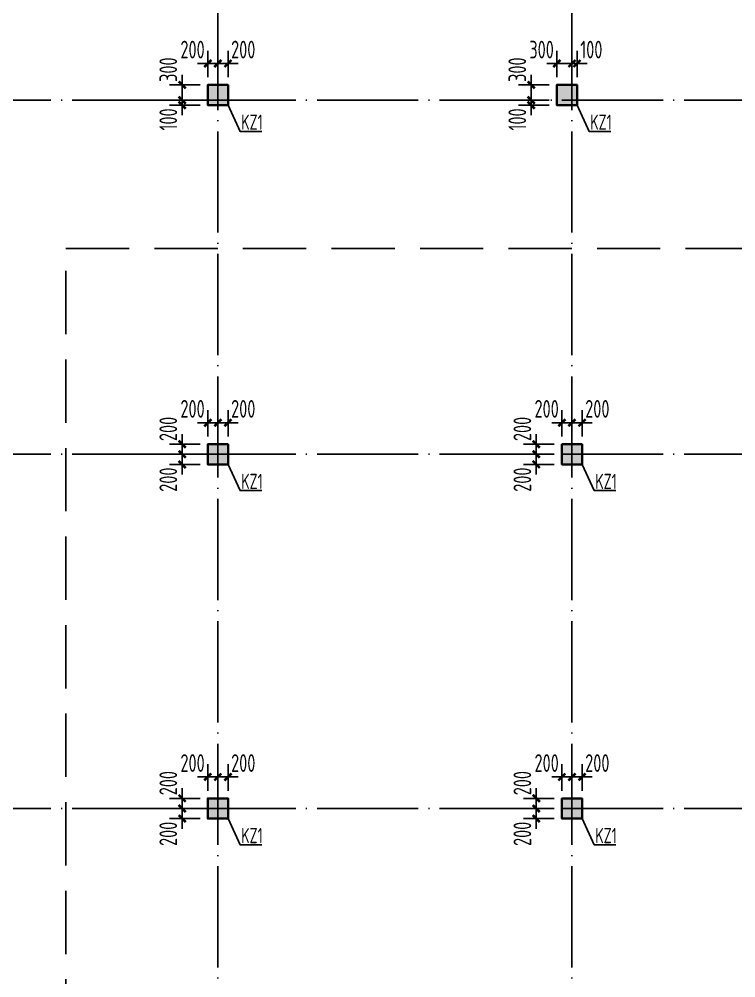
# Model space of a CAD drawing. Extents: x 8243024 to 8945023, y 669070 to 951310.
# Drawn here: x 8461333 to 8475501, y 769180 to 788125 of the extents above; entities that cross this region are included whole.
import ezdxf

# ---------------------------------------------------------------- set-up
doc = ezdxf.new("R2010")
doc.units = 0
doc.header["$LTSCALE"] = 1000
doc.linetypes.add('DASH', pattern=[0.35, 0.25, -0.1])
doc.linetypes.add('DOTE', pattern=[2.42, 2, -0.2, 0.02, -0.2])
doc.layers.get('0').update_dxf_attribs({"linetype": 'CONTINUOUS'})
doc.layers.get('Defpoints').update_dxf_attribs({"linetype": 'CONTINUOUS'})
for name, color, linetype in [('DIM', 3, 'CONTINUOUS'), ('DOTE', 1, 'DOTE'), ('PUB_TEXT', 7, 'CONTINUOUS'), ('柱涂实', 54, 'CONTINUOUS')]:
    doc.layers.add(name, color=color, linetype=linetype)
doc.layers.add('柱', color=2, linetype='CONTINUOUS', lineweight=35)
doc.styles.add('HZTXT', font='tssdeng.shx', dxfattribs={"width": 0.75, "bigfont": 'HZTXT.shx'})
doc.styles.add('TSSD_Dimension', font='Tssdeng.shx', dxfattribs={"width": 0.7, "bigfont": 'tssdchn.shx'})
doc.dimstyles.new('TSSD_100_100$0', dxfattribs={"dimtxt": 350, "dimasz": 100, "dimexe": 250, "dimexo": 150, "dimgap": 100, "dimtad": 1, "dimdec": 0, "dimzin": 0, "dimdsep": 46, "dimtxsty": 'TSSD_Dimension', "dimblk": '_TSDBK', "dimblk1": '_TSDBK', "dimblk2": '_TSDBK', "dimsah": 1, "dimcen": 0, "dimclrt": 7, "dimadec": 0, "dimazin": 0, "dimtfac": 1, "dimtdec": 0, "dimtix": 1, "dimtmove": 2, "dimatfit": 3, "dimldrblk": '_TSDBK', "dimfxl": 0, "dimtolj": 1, "dimtzin": 0, "dimarcsym": 0})

# ---------------------------------------------------------------- blocks, each defined once
blk = doc.blocks.new('_TSDBK')
blk.add_line((-1, 0), (1.5, 0))
at = {"const_width": 0.5}
blk.add_lwpolyline([(-0.7, -0.7), (0.7, 0.7)], dxfattribs=at)
blk = doc.blocks.new('*D2286')
at = {"layer": 'Defpoints', "color": 0}
for p in [(8471962, 786826), (8471456, 786526), (8471962, 786526)]:
    blk.add_point(p, dxfattribs=at)
at = {"layer": 'DIM', "color": 0, "lineweight": -2}
for p, q in [((8471456, 786926), (8471456, 787026)), ((8471812, 786826), (8471206, 786826)), ((8471456, 786826), (8471456, 786526)), ((8471812, 786526), (8471206, 786526)), ((8471456, 786426), (8471456, 786326))]:
    blk.add_line(p, q, dxfattribs=at)
at = {"layer": 'DIM', "color": 0, "lineweight": -2, "xscale": 100, "yscale": 100, "zscale": 100}
for p, rotation in [((8471456, 786826), 270), ((8471456, 786526), 90)]:
    blk.add_blockref('_TSDBK', p, dxfattribs=dict(at, rotation=rotation))
at = {"layer": 'DIM', "color": 7, "insert": (8471181, 787127), "char_height": 350, "attachment_point": 5, "rotation": 90, "style": 'TSSD_Dimension'}
blk.add_mtext('\\A1;300', dxfattribs=at)
blk = doc.blocks.new('*D2287')
at = {"layer": 'Defpoints', "color": 0}
for p in [(8472362, 787249), (8472262, 786826), (8472362, 786826)]:
    blk.add_point(p, dxfattribs=at)
at = {"layer": 'DIM', "color": 0, "lineweight": -2}
for p, q in [((8472262, 786976), (8472262, 787499)), ((8472362, 786976), (8472362, 787499)), ((8472162, 787249), (8472062, 787249)), ((8472262, 787249), (8472362, 787249)), ((8472462, 787249), (8472562, 787249))]:
    blk.add_line(p, q, dxfattribs=at)
at = {"layer": 'DIM', "color": 0, "lineweight": -2, "xscale": 100, "yscale": 100, "zscale": 100}
blk.add_blockref('_TSDBK', (8472262, 787249), dxfattribs=at)
at = {"layer": 'DIM', "color": 0, "lineweight": -2, "xscale": 100, "yscale": 100, "zscale": 100, "rotation": 180}
blk.add_blockref('_TSDBK', (8472362, 787249), dxfattribs=at)
at = {"layer": 'DIM', "color": 7, "insert": (8472645, 787524), "char_height": 350, "attachment_point": 5, "style": 'TSSD_Dimension'}
blk.add_mtext('\\A1;100', dxfattribs=at)
blk = doc.blocks.new('*D2288')
at = {"layer": 'Defpoints', "color": 0}
for p in [(8472262, 787249), (8471962, 786826), (8472262, 786826)]:
    blk.add_point(p, dxfattribs=at)
at = {"layer": 'DIM', "color": 0, "lineweight": -2}
for p, q in [((8471962, 786976), (8471962, 787499)), ((8472262, 786976), (8472262, 787499)), ((8471862, 787249), (8471762, 787249)), ((8471962, 787249), (8472262, 787249)), ((8472362, 787249), (8472462, 787249))]:
    blk.add_line(p, q, dxfattribs=at)
at = {"layer": 'DIM', "color": 0, "lineweight": -2, "xscale": 100, "yscale": 100, "zscale": 100}
blk.add_blockref('_TSDBK', (8471962, 787249), dxfattribs=at)
at = {"layer": 'DIM', "color": 0, "lineweight": -2, "xscale": 100, "yscale": 100, "zscale": 100, "rotation": 180}
blk.add_blockref('_TSDBK', (8472262, 787249), dxfattribs=at)
at = {"layer": 'DIM', "color": 7, "insert": (8471661, 787524), "char_height": 350, "attachment_point": 5, "style": 'TSSD_Dimension'}
blk.add_mtext('\\A1;300', dxfattribs=at)
blk = doc.blocks.new('*D2289')
at = {"layer": 'Defpoints', "color": 0}
for p in [(8471456, 786426), (8471962, 786526), (8471962, 786426)]:
    blk.add_point(p, dxfattribs=at)
at = {"layer": 'DIM', "color": 0, "lineweight": -2}
for p, q in [((8471456, 786626), (8471456, 786726)), ((8471812, 786526), (8471206, 786526)), ((8471812, 786426), (8471206, 786426)), ((8471456, 786526), (8471456, 786426)), ((8471456, 786326), (8471456, 786226))]:
    blk.add_line(p, q, dxfattribs=at)
at = {"layer": 'DIM', "color": 0, "lineweight": -2, "xscale": 100, "yscale": 100, "zscale": 100}
for p, rotation in [((8471456, 786526), 270), ((8471456, 786426), 90)]:
    blk.add_blockref('_TSDBK', p, dxfattribs=dict(at, rotation=rotation))
at = {"layer": 'DIM', "color": 7, "insert": (8471181, 786144), "char_height": 350, "attachment_point": 5, "rotation": 90, "style": 'TSSD_Dimension'}
blk.add_mtext('\\A1;100', dxfattribs=at)
blk = doc.blocks.new('*D2290')
at = {"layer": 'Defpoints', "color": 0}
for p in [(8465062, 786826), (8464556, 786526), (8465062, 786526)]:
    blk.add_point(p, dxfattribs=at)
at = {"layer": 'DIM', "color": 0, "lineweight": -2}
for p, q in [((8464556, 786926), (8464556, 787026)), ((8464912, 786826), (8464306, 786826)), ((8464556, 786826), (8464556, 786526)), ((8464912, 786526), (8464306, 786526)), ((8464556, 786426), (8464556, 786326))]:
    blk.add_line(p, q, dxfattribs=at)
at = {"layer": 'DIM', "color": 0, "lineweight": -2, "xscale": 100, "yscale": 100, "zscale": 100}
for p, rotation in [((8464556, 786826), 270), ((8464556, 786526), 90)]:
    blk.add_blockref('_TSDBK', p, dxfattribs=dict(at, rotation=rotation))
at = {"layer": 'DIM', "color": 7, "insert": (8464281, 787127), "char_height": 350, "attachment_point": 5, "rotation": 90, "style": 'TSSD_Dimension'}
blk.add_mtext('\\A1;300', dxfattribs=at)
blk = doc.blocks.new('*D2291')
at = {"layer": 'Defpoints', "color": 0}
for p in [(8464556, 786426), (8465062, 786526), (8465062, 786426)]:
    blk.add_point(p, dxfattribs=at)
at = {"layer": 'DIM', "color": 0, "lineweight": -2}
for p, q in [((8464556, 786626), (8464556, 786726)), ((8464912, 786526), (8464306, 786526)), ((8464912, 786426), (8464306, 786426)), ((8464556, 786526), (8464556, 786426)), ((8464556, 786326), (8464556, 786226))]:
    blk.add_line(p, q, dxfattribs=at)
at = {"layer": 'DIM', "color": 0, "lineweight": -2, "xscale": 100, "yscale": 100, "zscale": 100}
for p, rotation in [((8464556, 786526), 270), ((8464556, 786426), 90)]:
    blk.add_blockref('_TSDBK', p, dxfattribs=dict(at, rotation=rotation))
at = {"layer": 'DIM', "color": 7, "insert": (8464281, 786144), "char_height": 350, "attachment_point": 5, "rotation": 90, "style": 'TSSD_Dimension'}
blk.add_mtext('\\A1;100', dxfattribs=at)
blk = doc.blocks.new('*D2292')
at = {"layer": 'Defpoints', "color": 0}
for p in [(8465462, 787249), (8465262, 786826), (8465462, 786826)]:
    blk.add_point(p, dxfattribs=at)
at = {"layer": 'DIM', "color": 0, "lineweight": -2}
for p, q in [((8465262, 786976), (8465262, 787499)), ((8465462, 786976), (8465462, 787499)), ((8465162, 787249), (8465062, 787249)), ((8465262, 787249), (8465462, 787249)), ((8465562, 787249), (8465662, 787249))]:
    blk.add_line(p, q, dxfattribs=at)
at = {"layer": 'DIM', "color": 0, "lineweight": -2, "xscale": 100, "yscale": 100, "zscale": 100}
blk.add_blockref('_TSDBK', (8465262, 787249), dxfattribs=at)
at = {"layer": 'DIM', "color": 0, "lineweight": -2, "xscale": 100, "yscale": 100, "zscale": 100, "rotation": 180}
blk.add_blockref('_TSDBK', (8465462, 787249), dxfattribs=at)
at = {"layer": 'DIM', "color": 7, "insert": (8465763, 787524), "char_height": 350, "attachment_point": 5, "style": 'TSSD_Dimension'}
blk.add_mtext('\\A1;200', dxfattribs=at)
blk = doc.blocks.new('*D2293')
at = {"layer": 'Defpoints', "color": 0}
for p in [(8465262, 787249), (8465062, 786826), (8465262, 786826)]:
    blk.add_point(p, dxfattribs=at)
at = {"layer": 'DIM', "color": 0, "lineweight": -2}
for p, q in [((8465062, 786976), (8465062, 787499)), ((8465262, 786976), (8465262, 787499)), ((8464962, 787249), (8464862, 787249)), ((8465062, 787249), (8465262, 787249)), ((8465362, 787249), (8465462, 787249))]:
    blk.add_line(p, q, dxfattribs=at)
at = {"layer": 'DIM', "color": 0, "lineweight": -2, "xscale": 100, "yscale": 100, "zscale": 100}
blk.add_blockref('_TSDBK', (8465062, 787249), dxfattribs=at)
at = {"layer": 'DIM', "color": 0, "lineweight": -2, "xscale": 100, "yscale": 100, "zscale": 100, "rotation": 180}
blk.add_blockref('_TSDBK', (8465262, 787249), dxfattribs=at)
at = {"layer": 'DIM', "color": 7, "insert": (8464761, 787524), "char_height": 350, "attachment_point": 5, "style": 'TSSD_Dimension'}
blk.add_mtext('\\A1;200', dxfattribs=at)
blk = doc.blocks.new('*D2294')
at = {"layer": 'Defpoints', "color": 0}
for p in [(8465062, 779726), (8464556, 779526), (8465062, 779526)]:
    blk.add_point(p, dxfattribs=at)
at = {"layer": 'DIM', "color": 0, "lineweight": -2}
for p, q in [((8464556, 779826), (8464556, 779926)), ((8464912, 779726), (8464306, 779726)), ((8464556, 779726), (8464556, 779526)), ((8464912, 779526), (8464306, 779526)), ((8464556, 779426), (8464556, 779326))]:
    blk.add_line(p, q, dxfattribs=at)
at = {"layer": 'DIM', "color": 0, "lineweight": -2, "xscale": 100, "yscale": 100, "zscale": 100}
for p, rotation in [((8464556, 779726), 270), ((8464556, 779526), 90)]:
    blk.add_blockref('_TSDBK', p, dxfattribs=dict(at, rotation=rotation))
at = {"layer": 'DIM', "color": 7, "insert": (8464281, 780027), "char_height": 350, "attachment_point": 5, "rotation": 90, "style": 'TSSD_Dimension'}
blk.add_mtext('\\A1;200', dxfattribs=at)
blk = doc.blocks.new('*D2295')
at = {"layer": 'Defpoints', "color": 0}
for p in [(8465062, 779526), (8464556, 779326), (8465062, 779326)]:
    blk.add_point(p, dxfattribs=at)
at = {"layer": 'DIM', "color": 0, "lineweight": -2}
for p, q in [((8464556, 779626), (8464556, 779726)), ((8464912, 779526), (8464306, 779526)), ((8464556, 779526), (8464556, 779326)), ((8464912, 779326), (8464306, 779326)), ((8464556, 779226), (8464556, 779126))]:
    blk.add_line(p, q, dxfattribs=at)
at = {"layer": 'DIM', "color": 0, "lineweight": -2, "xscale": 100, "yscale": 100, "zscale": 100}
for p, rotation in [((8464556, 779526), 270), ((8464556, 779326), 90)]:
    blk.add_blockref('_TSDBK', p, dxfattribs=dict(at, rotation=rotation))
at = {"layer": 'DIM', "color": 7, "insert": (8464281, 779025), "char_height": 350, "attachment_point": 5, "rotation": 90, "style": 'TSSD_Dimension'}
blk.add_mtext('\\A1;200', dxfattribs=at)
blk = doc.blocks.new('*D2296')
at = {"layer": 'Defpoints', "color": 0}
for p in [(8465462, 780149), (8465262, 779726), (8465462, 779726)]:
    blk.add_point(p, dxfattribs=at)
at = {"layer": 'DIM', "color": 0, "lineweight": -2}
for p, q in [((8465262, 779876), (8465262, 780399)), ((8465462, 779876), (8465462, 780399)), ((8465162, 780149), (8465062, 780149)), ((8465262, 780149), (8465462, 780149)), ((8465562, 780149), (8465662, 780149))]:
    blk.add_line(p, q, dxfattribs=at)
at = {"layer": 'DIM', "color": 0, "lineweight": -2, "xscale": 100, "yscale": 100, "zscale": 100}
blk.add_blockref('_TSDBK', (8465262, 780149), dxfattribs=at)
at = {"layer": 'DIM', "color": 0, "lineweight": -2, "xscale": 100, "yscale": 100, "zscale": 100, "rotation": 180}
blk.add_blockref('_TSDBK', (8465462, 780149), dxfattribs=at)
at = {"layer": 'DIM', "color": 7, "insert": (8465763, 780424), "char_height": 350, "attachment_point": 5, "style": 'TSSD_Dimension'}
blk.add_mtext('\\A1;200', dxfattribs=at)
blk = doc.blocks.new('*D2297')
at = {"layer": 'Defpoints', "color": 0}
for p in [(8465262, 780149), (8465062, 779726), (8465262, 779726)]:
    blk.add_point(p, dxfattribs=at)
at = {"layer": 'DIM', "color": 0, "lineweight": -2}
for p, q in [((8465062, 779876), (8465062, 780399)), ((8465262, 779876), (8465262, 780399)), ((8464962, 780149), (8464862, 780149)), ((8465062, 780149), (8465262, 780149)), ((8465362, 780149), (8465462, 780149))]:
    blk.add_line(p, q, dxfattribs=at)
at = {"layer": 'DIM', "color": 0, "lineweight": -2, "xscale": 100, "yscale": 100, "zscale": 100}
blk.add_blockref('_TSDBK', (8465062, 780149), dxfattribs=at)
at = {"layer": 'DIM', "color": 0, "lineweight": -2, "xscale": 100, "yscale": 100, "zscale": 100, "rotation": 180}
blk.add_blockref('_TSDBK', (8465262, 780149), dxfattribs=at)
at = {"layer": 'DIM', "color": 7, "insert": (8464761, 780424), "char_height": 350, "attachment_point": 5, "style": 'TSSD_Dimension'}
blk.add_mtext('\\A1;200', dxfattribs=at)
blk = doc.blocks.new('*D2298')
at = {"layer": 'Defpoints', "color": 0}
for p in [(8472062, 779726), (8471556, 779526), (8472062, 779526)]:
    blk.add_point(p, dxfattribs=at)
at = {"layer": 'DIM', "color": 0, "lineweight": -2}
for p, q in [((8471556, 779826), (8471556, 779926)), ((8471912, 779726), (8471306, 779726)), ((8471556, 779726), (8471556, 779526)), ((8471912, 779526), (8471306, 779526)), ((8471556, 779426), (8471556, 779326))]:
    blk.add_line(p, q, dxfattribs=at)
at = {"layer": 'DIM', "color": 0, "lineweight": -2, "xscale": 100, "yscale": 100, "zscale": 100}
for p, rotation in [((8471556, 779726), 270), ((8471556, 779526), 90)]:
    blk.add_blockref('_TSDBK', p, dxfattribs=dict(at, rotation=rotation))
at = {"layer": 'DIM', "color": 7, "insert": (8471281, 780027), "char_height": 350, "attachment_point": 5, "rotation": 90, "style": 'TSSD_Dimension'}
blk.add_mtext('\\A1;200', dxfattribs=at)
blk = doc.blocks.new('*D2299')
at = {"layer": 'Defpoints', "color": 0}
for p in [(8472062, 779526), (8471556, 779326), (8472062, 779326)]:
    blk.add_point(p, dxfattribs=at)
at = {"layer": 'DIM', "color": 0, "lineweight": -2}
for p, q in [((8471556, 779626), (8471556, 779726)), ((8471912, 779526), (8471306, 779526)), ((8471556, 779526), (8471556, 779326)), ((8471912, 779326), (8471306, 779326)), ((8471556, 779226), (8471556, 779126))]:
    blk.add_line(p, q, dxfattribs=at)
at = {"layer": 'DIM', "color": 0, "lineweight": -2, "xscale": 100, "yscale": 100, "zscale": 100}
for p, rotation in [((8471556, 779526), 270), ((8471556, 779326), 90)]:
    blk.add_blockref('_TSDBK', p, dxfattribs=dict(at, rotation=rotation))
at = {"layer": 'DIM', "color": 7, "insert": (8471281, 779025), "char_height": 350, "attachment_point": 5, "rotation": 90, "style": 'TSSD_Dimension'}
blk.add_mtext('\\A1;200', dxfattribs=at)
blk = doc.blocks.new('*D2300')
at = {"layer": 'Defpoints', "color": 0}
for p in [(8472462, 780149), (8472262, 779726), (8472462, 779726)]:
    blk.add_point(p, dxfattribs=at)
at = {"layer": 'DIM', "color": 0, "lineweight": -2}
for p, q in [((8472262, 779876), (8472262, 780399)), ((8472462, 779876), (8472462, 780399)), ((8472162, 780149), (8472062, 780149)), ((8472262, 780149), (8472462, 780149)), ((8472562, 780149), (8472662, 780149))]:
    blk.add_line(p, q, dxfattribs=at)
at = {"layer": 'DIM', "color": 0, "lineweight": -2, "xscale": 100, "yscale": 100, "zscale": 100}
blk.add_blockref('_TSDBK', (8472262, 780149), dxfattribs=at)
at = {"layer": 'DIM', "color": 0, "lineweight": -2, "xscale": 100, "yscale": 100, "zscale": 100, "rotation": 180}
blk.add_blockref('_TSDBK', (8472462, 780149), dxfattribs=at)
at = {"layer": 'DIM', "color": 7, "insert": (8472763, 780424), "char_height": 350, "attachment_point": 5, "style": 'TSSD_Dimension'}
blk.add_mtext('\\A1;200', dxfattribs=at)
blk = doc.blocks.new('*D2301')
at = {"layer": 'Defpoints', "color": 0}
for p in [(8472262, 780149), (8472062, 779726), (8472262, 779726)]:
    blk.add_point(p, dxfattribs=at)
at = {"layer": 'DIM', "color": 0, "lineweight": -2}
for p, q in [((8472062, 779876), (8472062, 780399)), ((8472262, 779876), (8472262, 780399)), ((8471962, 780149), (8471862, 780149)), ((8472062, 780149), (8472262, 780149)), ((8472362, 780149), (8472462, 780149))]:
    blk.add_line(p, q, dxfattribs=at)
at = {"layer": 'DIM', "color": 0, "lineweight": -2, "xscale": 100, "yscale": 100, "zscale": 100}
blk.add_blockref('_TSDBK', (8472062, 780149), dxfattribs=at)
at = {"layer": 'DIM', "color": 0, "lineweight": -2, "xscale": 100, "yscale": 100, "zscale": 100, "rotation": 180}
blk.add_blockref('_TSDBK', (8472262, 780149), dxfattribs=at)
at = {"layer": 'DIM', "color": 7, "insert": (8471761, 780424), "char_height": 350, "attachment_point": 5, "style": 'TSSD_Dimension'}
blk.add_mtext('\\A1;200', dxfattribs=at)
blk = doc.blocks.new('*D2302')
at = {"layer": 'Defpoints', "color": 0}
for p in [(8465062, 772726), (8464556, 772526), (8465062, 772526)]:
    blk.add_point(p, dxfattribs=at)
at = {"layer": 'DIM', "color": 0, "lineweight": -2}
for p, q in [((8464556, 772826), (8464556, 772926)), ((8464912, 772726), (8464306, 772726)), ((8464556, 772726), (8464556, 772526)), ((8464912, 772526), (8464306, 772526)), ((8464556, 772426), (8464556, 772326))]:
    blk.add_line(p, q, dxfattribs=at)
at = {"layer": 'DIM', "color": 0, "lineweight": -2, "xscale": 100, "yscale": 100, "zscale": 100}
for p, rotation in [((8464556, 772726), 270), ((8464556, 772526), 90)]:
    blk.add_blockref('_TSDBK', p, dxfattribs=dict(at, rotation=rotation))
at = {"layer": 'DIM', "color": 7, "insert": (8464281, 773027), "char_height": 350, "attachment_point": 5, "rotation": 90, "style": 'TSSD_Dimension'}
blk.add_mtext('\\A1;200', dxfattribs=at)
blk = doc.blocks.new('*D2303')
at = {"layer": 'Defpoints', "color": 0}
for p in [(8465062, 772526), (8464556, 772326), (8465062, 772326)]:
    blk.add_point(p, dxfattribs=at)
at = {"layer": 'DIM', "color": 0, "lineweight": -2}
for p, q in [((8464556, 772626), (8464556, 772726)), ((8464912, 772526), (8464306, 772526)), ((8464556, 772526), (8464556, 772326)), ((8464912, 772326), (8464306, 772326)), ((8464556, 772226), (8464556, 772126))]:
    blk.add_line(p, q, dxfattribs=at)
at = {"layer": 'DIM', "color": 0, "lineweight": -2, "xscale": 100, "yscale": 100, "zscale": 100}
for p, rotation in [((8464556, 772526), 270), ((8464556, 772326), 90)]:
    blk.add_blockref('_TSDBK', p, dxfattribs=dict(at, rotation=rotation))
at = {"layer": 'DIM', "color": 7, "insert": (8464281, 772025), "char_height": 350, "attachment_point": 5, "rotation": 90, "style": 'TSSD_Dimension'}
blk.add_mtext('\\A1;200', dxfattribs=at)
blk = doc.blocks.new('*D2304')
at = {"layer": 'Defpoints', "color": 0}
for p in [(8465462, 773149), (8465262, 772726), (8465462, 772726)]:
    blk.add_point(p, dxfattribs=at)
at = {"layer": 'DIM', "color": 0, "lineweight": -2}
for p, q in [((8465262, 772876), (8465262, 773399)), ((8465462, 772876), (8465462, 773399)), ((8465162, 773149), (8465062, 773149)), ((8465262, 773149), (8465462, 773149)), ((8465562, 773149), (8465662, 773149))]:
    blk.add_line(p, q, dxfattribs=at)
at = {"layer": 'DIM', "color": 0, "lineweight": -2, "xscale": 100, "yscale": 100, "zscale": 100}
blk.add_blockref('_TSDBK', (8465262, 773149), dxfattribs=at)
at = {"layer": 'DIM', "color": 0, "lineweight": -2, "xscale": 100, "yscale": 100, "zscale": 100, "rotation": 180}
blk.add_blockref('_TSDBK', (8465462, 773149), dxfattribs=at)
at = {"layer": 'DIM', "color": 7, "insert": (8465763, 773424), "char_height": 350, "attachment_point": 5, "style": 'TSSD_Dimension'}
blk.add_mtext('\\A1;200', dxfattribs=at)
blk = doc.blocks.new('*D2305')
at = {"layer": 'Defpoints', "color": 0}
for p in [(8465262, 773149), (8465062, 772726), (8465262, 772726)]:
    blk.add_point(p, dxfattribs=at)
at = {"layer": 'DIM', "color": 0, "lineweight": -2}
for p, q in [((8465062, 772876), (8465062, 773399)), ((8465262, 772876), (8465262, 773399)), ((8464962, 773149), (8464862, 773149)), ((8465062, 773149), (8465262, 773149)), ((8465362, 773149), (8465462, 773149))]:
    blk.add_line(p, q, dxfattribs=at)
at = {"layer": 'DIM', "color": 0, "lineweight": -2, "xscale": 100, "yscale": 100, "zscale": 100}
blk.add_blockref('_TSDBK', (8465062, 773149), dxfattribs=at)
at = {"layer": 'DIM', "color": 0, "lineweight": -2, "xscale": 100, "yscale": 100, "zscale": 100, "rotation": 180}
blk.add_blockref('_TSDBK', (8465262, 773149), dxfattribs=at)
at = {"layer": 'DIM', "color": 7, "insert": (8464761, 773424), "char_height": 350, "attachment_point": 5, "style": 'TSSD_Dimension'}
blk.add_mtext('\\A1;200', dxfattribs=at)
blk = doc.blocks.new('*D2306')
at = {"layer": 'Defpoints', "color": 0}
for p in [(8472062, 772726), (8471556, 772526), (8472062, 772526)]:
    blk.add_point(p, dxfattribs=at)
at = {"layer": 'DIM', "color": 0, "lineweight": -2}
for p, q in [((8471556, 772826), (8471556, 772926)), ((8471912, 772726), (8471306, 772726)), ((8471556, 772726), (8471556, 772526)), ((8471912, 772526), (8471306, 772526)), ((8471556, 772426), (8471556, 772326))]:
    blk.add_line(p, q, dxfattribs=at)
at = {"layer": 'DIM', "color": 0, "lineweight": -2, "xscale": 100, "yscale": 100, "zscale": 100}
for p, rotation in [((8471556, 772726), 270), ((8471556, 772526), 90)]:
    blk.add_blockref('_TSDBK', p, dxfattribs=dict(at, rotation=rotation))
at = {"layer": 'DIM', "color": 7, "insert": (8471281, 773027), "char_height": 350, "attachment_point": 5, "rotation": 90, "style": 'TSSD_Dimension'}
blk.add_mtext('\\A1;200', dxfattribs=at)
blk = doc.blocks.new('*D2307')
at = {"layer": 'Defpoints', "color": 0}
for p in [(8472062, 772526), (8471556, 772326), (8472062, 772326)]:
    blk.add_point(p, dxfattribs=at)
at = {"layer": 'DIM', "color": 0, "lineweight": -2}
for p, q in [((8471556, 772626), (8471556, 772726)), ((8471912, 772526), (8471306, 772526)), ((8471556, 772526), (8471556, 772326)), ((8471912, 772326), (8471306, 772326)), ((8471556, 772226), (8471556, 772126))]:
    blk.add_line(p, q, dxfattribs=at)
at = {"layer": 'DIM', "color": 0, "lineweight": -2, "xscale": 100, "yscale": 100, "zscale": 100}
for p, rotation in [((8471556, 772526), 270), ((8471556, 772326), 90)]:
    blk.add_blockref('_TSDBK', p, dxfattribs=dict(at, rotation=rotation))
at = {"layer": 'DIM', "color": 7, "insert": (8471281, 772025), "char_height": 350, "attachment_point": 5, "rotation": 90, "style": 'TSSD_Dimension'}
blk.add_mtext('\\A1;200', dxfattribs=at)
blk = doc.blocks.new('*D2308')
at = {"layer": 'Defpoints', "color": 0}
for p in [(8472462, 773149), (8472262, 772726), (8472462, 772726)]:
    blk.add_point(p, dxfattribs=at)
at = {"layer": 'DIM', "color": 0, "lineweight": -2}
for p, q in [((8472262, 772876), (8472262, 773399)), ((8472462, 772876), (8472462, 773399)), ((8472162, 773149), (8472062, 773149)), ((8472262, 773149), (8472462, 773149)), ((8472562, 773149), (8472662, 773149))]:
    blk.add_line(p, q, dxfattribs=at)
at = {"layer": 'DIM', "color": 0, "lineweight": -2, "xscale": 100, "yscale": 100, "zscale": 100}
blk.add_blockref('_TSDBK', (8472262, 773149), dxfattribs=at)
at = {"layer": 'DIM', "color": 0, "lineweight": -2, "xscale": 100, "yscale": 100, "zscale": 100, "rotation": 180}
blk.add_blockref('_TSDBK', (8472462, 773149), dxfattribs=at)
at = {"layer": 'DIM', "color": 7, "insert": (8472763, 773424), "char_height": 350, "attachment_point": 5, "style": 'TSSD_Dimension'}
blk.add_mtext('\\A1;200', dxfattribs=at)
blk = doc.blocks.new('*D2309')
at = {"layer": 'Defpoints', "color": 0}
for p in [(8472262, 773149), (8472062, 772726), (8472262, 772726)]:
    blk.add_point(p, dxfattribs=at)
at = {"layer": 'DIM', "color": 0, "lineweight": -2}
for p, q in [((8472062, 772876), (8472062, 773399)), ((8472262, 772876), (8472262, 773399)), ((8471962, 773149), (8471862, 773149)), ((8472062, 773149), (8472262, 773149)), ((8472362, 773149), (8472462, 773149))]:
    blk.add_line(p, q, dxfattribs=at)
at = {"layer": 'DIM', "color": 0, "lineweight": -2, "xscale": 100, "yscale": 100, "zscale": 100}
blk.add_blockref('_TSDBK', (8472062, 773149), dxfattribs=at)
at = {"layer": 'DIM', "color": 0, "lineweight": -2, "xscale": 100, "yscale": 100, "zscale": 100, "rotation": 180}
blk.add_blockref('_TSDBK', (8472262, 773149), dxfattribs=at)
at = {"layer": 'DIM', "color": 7, "insert": (8471761, 773424), "char_height": 350, "attachment_point": 5, "style": 'TSSD_Dimension'}
blk.add_mtext('\\A1;200', dxfattribs=at)

msp = doc.modelspace()

# ---------------------------------------------------------------- hatches: boundary and pattern name
at = {"layer": '柱涂实'}
for points in [[(8465462.3, 786426.2), (8465462.3, 786826.2), (8465062.3, 786826.2), (8465062.3, 786426.2)], [(8472362.3, 786426.2), (8472362.3, 786826.2), (8471962.3, 786826.2), (8471962.3, 786426.2)], [(8465462.3, 779326.2), (8465462.3, 779726.2), (8465062.3, 779726.2), (8465062.3, 779326.2)], [(8472462.3, 779326.2), (8472462.3, 779726.2), (8472062.3, 779726.2), (8472062.3, 779326.2)], [(8465462.3, 772326.2), (8465462.3, 772726.2), (8465062.3, 772726.2), (8465062.3, 772326.2)], [(8472462.3, 772326.2), (8472462.3, 772726.2), (8472062.3, 772726.2), (8472062.3, 772326.2)]]:
    msp.add_hatch(color=256, dxfattribs=at).paths.add_polyline_path(points)

# ---------------------------------------------------------------- linework, layer by layer
at = {"linetype": 'DASH', "ltscale": 5}
msp.add_lwpolyline([(8533566.8, 794896.1), (8533566.8, 790738.7), (8546222.5, 790738.7), (8546222.5, 794896.1), (8565776.1, 794896.1), (8565776.1, 750400.4), (8462257.9, 750400.4), (8462257.9, 783593), (8475702.9, 783593), (8475702.9, 794896.1), (8533566.8, 794896.1)], dxfattribs=at)
at = {"layer": 'DOTE'}
for p, q in [((8465262.3, 750026.2), (8465262.3, 795026.2)), ((8472262.3, 750026.2), (8472262.3, 795026.2)), ((8435762.3, 786526.2), (8566062.3, 786526.2)), ((8435762.3, 779526.2), (8566062.3, 779526.2)), ((8435762.3, 772526.2), (8566062.3, 772526.2))]:
    msp.add_line(p, q, dxfattribs=at)
at = {"layer": 'PUB_TEXT', "color": 7}
for points in [[(8465462.3, 786426.2), (8465701.7, 785908.4), (8466130.4, 785908.4)], [(8472362.3, 786426.2), (8472601.7, 785908.4), (8473030.4, 785908.4)], [(8465462.3, 779326.2), (8465701.7, 778808.4), (8466130.4, 778808.4)], [(8472462.3, 779326.2), (8472701.7, 778808.4), (8473130.4, 778808.4)], [(8465462.3, 772326.2), (8465701.7, 771808.4), (8466130.4, 771808.4)], [(8472462.3, 772326.2), (8472701.7, 771808.4), (8473130.4, 771808.4)]]:
    msp.add_lwpolyline(points, dxfattribs=at)
at = {"layer": '柱'}
for points in [[(8465462.3, 786426.2), (8465462.3, 786826.2), (8465062.3, 786826.2), (8465062.3, 786426.2)], [(8472362.3, 786426.2), (8472362.3, 786826.2), (8471962.3, 786826.2), (8471962.3, 786426.2)], [(8465462.3, 779326.2), (8465462.3, 779726.2), (8465062.3, 779726.2), (8465062.3, 779326.2)], [(8472462.3, 779326.2), (8472462.3, 779726.2), (8472062.3, 779726.2), (8472062.3, 779326.2)], [(8465462.3, 772326.2), (8465462.3, 772726.2), (8465062.3, 772726.2), (8465062.3, 772326.2)], [(8472462.3, 772326.2), (8472462.3, 772726.2), (8472062.3, 772726.2), (8472062.3, 772326.2)]]:
    msp.add_lwpolyline(points, close=True, dxfattribs=at)
at = {"layer": '柱涂实', "linetype": 'Continuous'}
for points in [[(8465462.3, 786426.2), (8465462.3, 786826.2), (8465062.3, 786826.2), (8465062.3, 786426.2)], [(8472362.3, 786426.2), (8472362.3, 786826.2), (8471962.3, 786826.2), (8471962.3, 786426.2)], [(8465462.3, 779326.2), (8465462.3, 779726.2), (8465062.3, 779726.2), (8465062.3, 779326.2)], [(8472462.3, 779326.2), (8472462.3, 779726.2), (8472062.3, 779726.2), (8472062.3, 779326.2)], [(8465462.3, 772326.2), (8465462.3, 772726.2), (8465062.3, 772726.2), (8465062.3, 772326.2)], [(8472462.3, 772326.2), (8472462.3, 772726.2), (8472062.3, 772726.2), (8472062.3, 772326.2)]]:
    msp.add_lwpolyline(points, close=True, dxfattribs=at)

# ---------------------------------------------------------------- texts
at = {"layer": 'PUB_TEXT', "color": 6, "style": 'HZTXT', "width": 0.7}
for p in [(8465723.3, 785940.4), (8472623.3, 785940.4), (8465723.3, 778840.4), (8472723.3, 778840.4), (8465723.3, 771840.4), (8472723.3, 771840.4)]:
    msp.add_text('KZ1', height=300, dxfattribs=at).set_placement(p)

# ---------------------------------------------------------------- dimensions: what is measured, and where the dimension line sits
at = {"layer": 'DIM'}
for base, p1, p2, picture, middle in [((8465262.3, 787249), (8465062.3, 786826.2), (8465262.3, 786826.2), '*D2293', (8464761.2, 787524)), ((8465462.3, 787249), (8465262.3, 786826.2), (8465462.3, 786826.2), '*D2292', (8465763.4, 787524)), ((8472262.3, 787249), (8471962.3, 786826.2), (8472262.3, 786826.2), '*D2288', (8471661.2, 787524)), ((8472362.3, 787249), (8472262.3, 786826.2), (8472362.3, 786826.2), '*D2287', (8472644.5, 787524)), ((8465262.3, 780149), (8465062.3, 779726.2), (8465262.3, 779726.2), '*D2297', (8464761.2, 780424)), ((8465462.3, 780149), (8465262.3, 779726.2), (8465462.3, 779726.2), '*D2296', (8465763.4, 780424)), ((8472262.3, 780149), (8472062.3, 779726.2), (8472262.3, 779726.2), '*D2301', (8471761.2, 780424)), ((8472462.3, 780149), (8472262.3, 779726.2), (8472462.3, 779726.2), '*D2300', (8472763.4, 780424)), ((8465262.3, 773149), (8465062.3, 772726.2), (8465262.3, 772726.2), '*D2305', (8464761.2, 773424)), ((8465462.3, 773149), (8465262.3, 772726.2), (8465462.3, 772726.2), '*D2304', (8465763.4, 773424)), ((8472262.3, 773149), (8472062.3, 772726.2), (8472262.3, 772726.2), '*D2309', (8471761.2, 773424)), ((8472462.3, 773149), (8472262.3, 772726.2), (8472462.3, 772726.2), '*D2308', (8472763.4, 773424))]:
    dim = msp.add_linear_dim(base=base, p1=p1, p2=p2, dimstyle='TSSD_100_100$0', dxfattribs=at)
    dim.commit()
    dim.dimension.update_dxf_attribs({"geometry": picture, "text_midpoint": middle, "dimtype": 160})
for base, p1, p2, picture, middle in [((8464556.2, 786526.2), (8465062.3, 786826.2), (8465062.3, 786526.2), '*D2290', (8464281.2, 787127.3)), ((8471456.2, 786526.2), (8471962.3, 786826.2), (8471962.3, 786526.2), '*D2286', (8471181.2, 787127.3)), ((8464556.2, 786426.2), (8465062.3, 786526.2), (8465062.3, 786426.2), '*D2291', (8464281.2, 786144)), ((8471456.2, 786426.2), (8471962.3, 786526.2), (8471962.3, 786426.2), '*D2289', (8471181.2, 786144)), ((8464556.2, 779526.2), (8465062.3, 779726.2), (8465062.3, 779526.2), '*D2294', (8464281.2, 780027.3)), ((8471556.2, 779526.2), (8472062.3, 779726.2), (8472062.3, 779526.2), '*D2298', (8471281.2, 780027.3)), ((8464556.2, 779326.2), (8465062.3, 779526.2), (8465062.3, 779326.2), '*D2295', (8464281.2, 779025.1)), ((8471556.2, 779326.2), (8472062.3, 779526.2), (8472062.3, 779326.2), '*D2299', (8471281.2, 779025.1)), ((8464556.2, 772526.2), (8465062.3, 772726.2), (8465062.3, 772526.2), '*D2302', (8464281.2, 773027.3)), ((8471556.2, 772526.2), (8472062.3, 772726.2), (8472062.3, 772526.2), '*D2306', (8471281.2, 773027.3)), ((8464556.2, 772326.2), (8465062.3, 772526.2), (8465062.3, 772326.2), '*D2303', (8464281.2, 772025.1)), ((8471556.2, 772326.2), (8472062.3, 772526.2), (8472062.3, 772326.2), '*D2307', (8471281.2, 772025.1))]:
    dim = msp.add_linear_dim(base=base, p1=p1, p2=p2, angle=90, dimstyle='TSSD_100_100$0', dxfattribs=at)
    dim.commit()
    dim.dimension.update_dxf_attribs({"geometry": picture, "text_midpoint": middle, "dimtype": 160})

doc.saveas('drawing.dxf')
